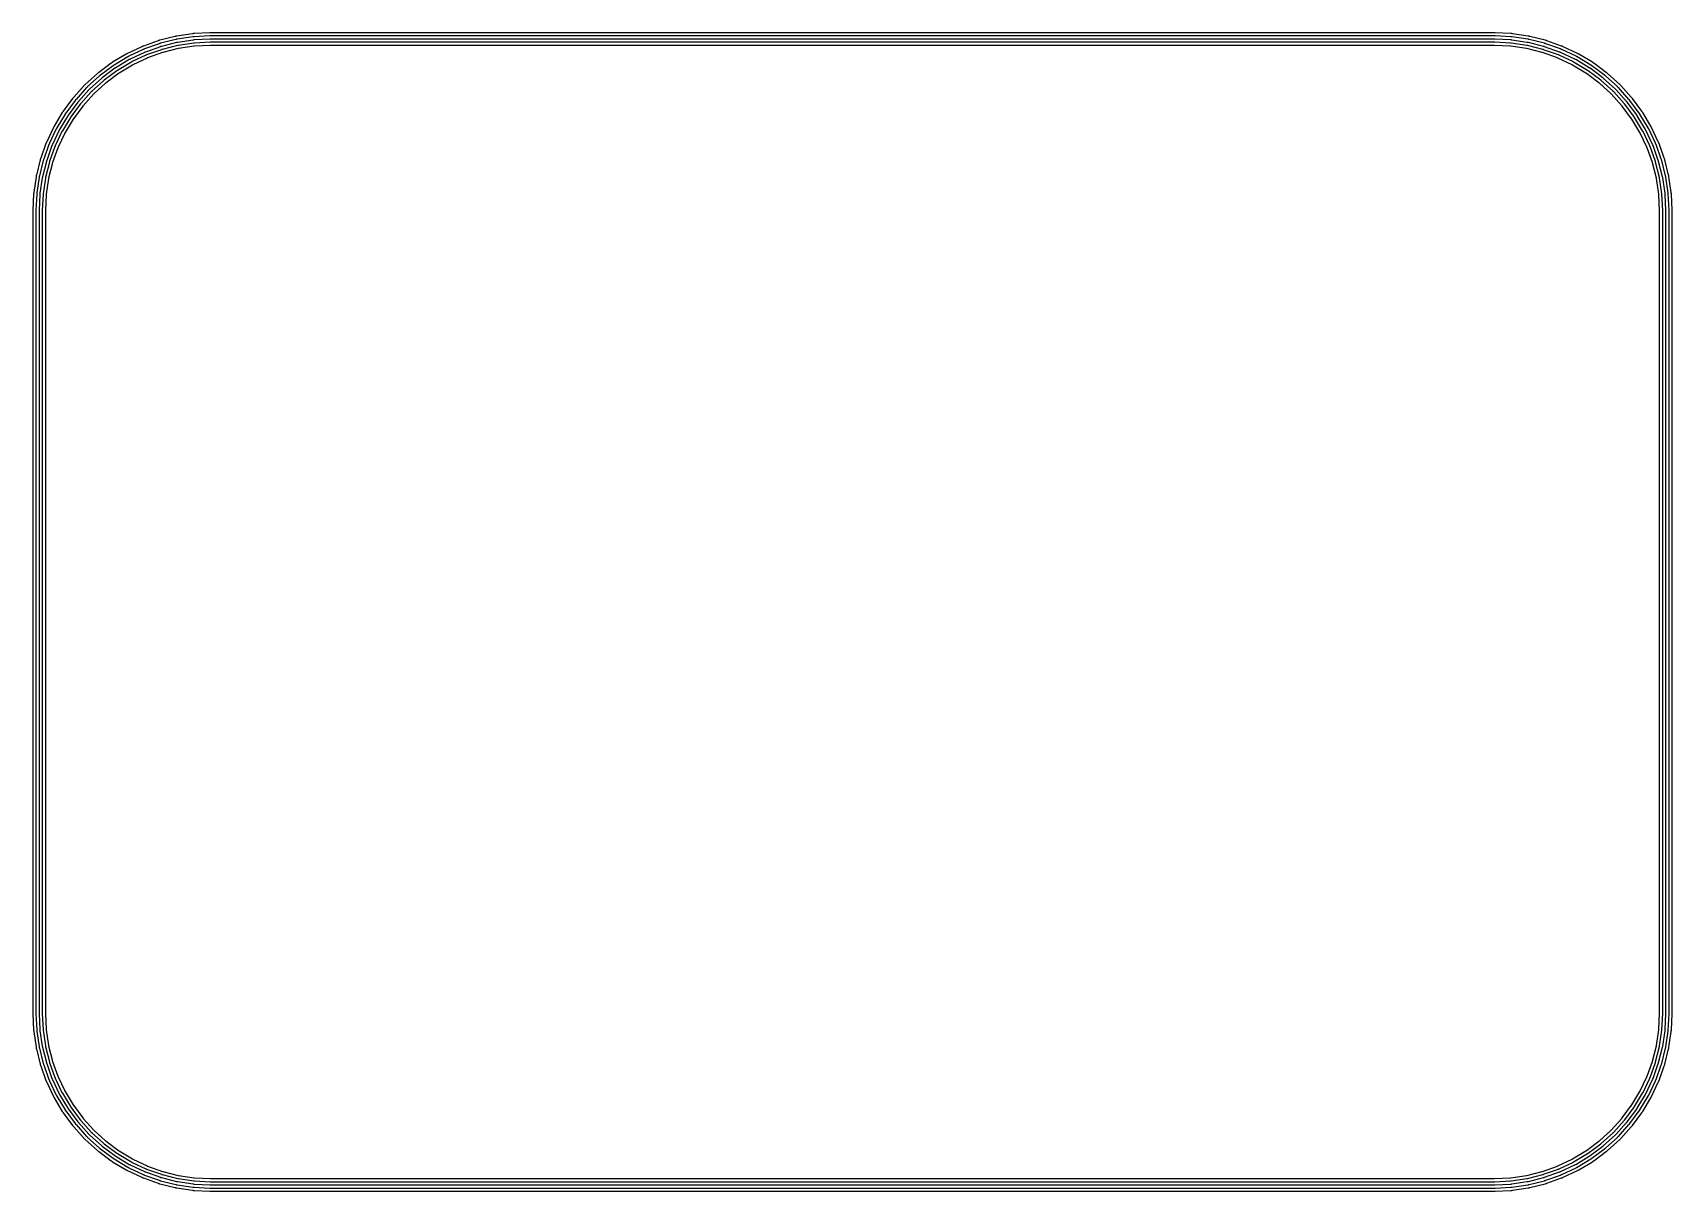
# Model space of a CAD drawing. Header units: metres. Extents: x 0 to 26, y 0 to 18.3.
import ezdxf

# ---------------------------------------------------------------- set-up
doc = ezdxf.new("R2010")
doc.units = ezdxf.units.M

msp = doc.modelspace()

# ---------------------------------------------------------------- linework, layer by layer
for points in [[(0, 2.808), (0, 2.808), (0, 2.802), (0.013, 2.553), (0.013, 2.546), (0.013, 2.54), (0.014, 2.538), (0.014, 2.532), (0.015, 2.526), (0.052, 2.279), (0.053, 2.273), (0.054, 2.267), (0.054, 2.265), (0.056, 2.259), (0.057, 2.253), (0.118, 2.011), (0.119, 2.005), (0.121, 1.999), (0.122, 1.997), (0.123, 1.991), (0.125, 1.985), (0.209, 1.75), (0.212, 1.745), (0.214, 1.739), (0.215, 1.737), (0.217, 1.731), (0.22, 1.725), (0.326, 1.5), (0.329, 1.495), (0.332, 1.489), (0.333, 1.487), (0.336, 1.482), (0.339, 1.476), (0.467, 1.262), (0.47, 1.257), (0.474, 1.252), (0.475, 1.25), (0.479, 1.245), (0.482, 1.24), (0.631, 1.04), (0.634, 1.035), (0.638, 1.03), (0.64, 1.028), (0.644, 1.024), (0.648, 1.019), (0.815, 0.834), (0.819, 0.83), (0.824, 0.825), (0.825, 0.824), (0.83, 0.819), (0.834, 0.815), (1.019, 0.648), (1.024, 0.644), (1.028, 0.64), (1.03, 0.638), (1.035, 0.634), (1.04, 0.631), (1.24, 0.482), (1.245, 0.479), (1.25, 0.475), (1.252, 0.474), (1.257, 0.47), (1.262, 0.467), (1.476, 0.339), (1.482, 0.336), (1.487, 0.333), (1.489, 0.332), (1.495, 0.329), (1.5, 0.326), (1.725, 0.22), (1.731, 0.217), (1.737, 0.215), (1.739, 0.214), (1.745, 0.212), (1.75, 0.209), (1.985, 0.125), (1.991, 0.123), (1.997, 0.122), (1.999, 0.121), (2.005, 0.119), (2.011, 0.118), (2.253, 0.057), (2.259, 0.056), (2.265, 0.054), (2.267, 0.054), (2.273, 0.053), (2.279, 0.052), (2.526, 0.015), (2.532, 0.014), (2.538, 0.014), (2.54, 0.013), (2.546, 0.013), (2.553, 0.013), (2.802, 0), (2.808, 0), (2.809, 0), (2.815, 0), (23.135, 0), (23.141, 0), (23.142, 0), (23.149, 0), (23.397, 0.013), (23.404, 0.013), (23.41, 0.013), (23.412, 0.014), (23.418, 0.014), (23.424, 0.015), (23.671, 0.052), (23.677, 0.053), (23.683, 0.054), (23.685, 0.054), (23.691, 0.056), (23.697, 0.057), (23.939, 0.118), (23.945, 0.119), (23.951, 0.121), (23.953, 0.122), (23.959, 0.123), (23.965, 0.125), (24.2, 0.209), (24.205, 0.212), (24.211, 0.214), (24.213, 0.215), (24.219, 0.217), (24.225, 0.22), (24.45, 0.326), (24.455, 0.329), (24.461, 0.332), (24.463, 0.333), (24.468, 0.336), (24.474, 0.339), (24.688, 0.467), (24.693, 0.47), (24.698, 0.474), (24.7, 0.475), (24.705, 0.479), (24.71, 0.482), (24.91, 0.631), (24.915, 0.634), (24.92, 0.638), (24.922, 0.64), (24.926, 0.644), (24.931, 0.648), (25.116, 0.815), (25.12, 0.819), (25.125, 0.824), (25.126, 0.825), (25.131, 0.83), (25.135, 0.834), (25.302, 1.019), (25.306, 1.024), (25.31, 1.028), (25.312, 1.03), (25.316, 1.035), (25.319, 1.04), (25.468, 1.24), (25.471, 1.245), (25.475, 1.25), (25.476, 1.252), (25.48, 1.257), (25.483, 1.262), (25.611, 1.476), (25.614, 1.482), (25.617, 1.487), (25.618, 1.489), (25.621, 1.495), (25.624, 1.5), (25.73, 1.725), (25.733, 1.731), (25.735, 1.737), (25.736, 1.739), (25.738, 1.745), (25.741, 1.75), (25.825, 1.985), (25.827, 1.991), (25.828, 1.997), (25.829, 1.999), (25.831, 2.005), (25.832, 2.011), (25.893, 2.253), (25.894, 2.259), (25.896, 2.265), (25.896, 2.267), (25.897, 2.273), (25.898, 2.279), (25.935, 2.526), (25.936, 2.532), (25.936, 2.538), (25.937, 2.54), (25.937, 2.546), (25.937, 2.553), (25.95, 2.802), (25.95, 2.808), (25.95, 2.809), (25.95, 2.815), (25.95, 15.515), (25.95, 15.521), (25.95, 15.522), (25.95, 15.529), (25.937, 15.777), (25.937, 15.784), (25.937, 15.79), (25.936, 15.792), (25.936, 15.798), (25.935, 15.804), (25.898, 16.051), (25.897, 16.057), (25.896, 16.063), (25.896, 16.065), (25.894, 16.071), (25.893, 16.077), (25.832, 16.319), (25.831, 16.325), (25.829, 16.331), (25.828, 16.333), (25.827, 16.339), (25.825, 16.345), (25.741, 16.58), (25.738, 16.585), (25.736, 16.591), (25.735, 16.593), (25.733, 16.599), (25.73, 16.605), (25.624, 16.83), (25.621, 16.835), (25.618, 16.841), (25.617, 16.843), (25.614, 16.848), (25.611, 16.854), (25.483, 17.068), (25.48, 17.073), (25.476, 17.078), (25.475, 17.08), (25.471, 17.085), (25.468, 17.09), (25.319, 17.29), (25.316, 17.295), (25.312, 17.3), (25.31, 17.302), (25.306, 17.306), (25.302, 17.311), (25.135, 17.496), (25.131, 17.5), (25.126, 17.505), (25.125, 17.506), (25.12, 17.511), (25.116, 17.515), (24.931, 17.682), (24.926, 17.686), (24.922, 17.69), (24.92, 17.692), (24.915, 17.696), (24.91, 17.699), (24.71, 17.848), (24.705, 17.851), (24.7, 17.855), (24.698, 17.856), (24.693, 17.86), (24.688, 17.863), (24.474, 17.991), (24.468, 17.994), (24.463, 17.997), (24.461, 17.998), (24.455, 18.001), (24.45, 18.004), (24.225, 18.11), (24.219, 18.113), (24.213, 18.115), (24.211, 18.116), (24.205, 18.118), (24.2, 18.121), (23.965, 18.205), (23.959, 18.207), (23.953, 18.208), (23.951, 18.209), (23.945, 18.211), (23.939, 18.212), (23.697, 18.273), (23.691, 18.274), (23.685, 18.276), (23.683, 18.276), (23.677, 18.277), (23.671, 18.278), (23.424, 18.315), (23.418, 18.316), (23.412, 18.316), (23.41, 18.317), (23.404, 18.317), (23.397, 18.317), (23.149, 18.33), (23.142, 18.33), (23.141, 18.33), (23.135, 18.33), (2.815, 18.33), (2.809, 18.33), (2.808, 18.33), (2.802, 18.33), (2.553, 18.317), (2.546, 18.317), (2.54, 18.317), (2.538, 18.316), (2.532, 18.316), (2.526, 18.315), (2.279, 18.278), (2.273, 18.277), (2.267, 18.276), (2.265, 18.276), (2.259, 18.274), (2.253, 18.273), (2.011, 18.212), (2.005, 18.211), (1.999, 18.209), (1.997, 18.208), (1.991, 18.207), (1.985, 18.205), (1.75, 18.121), (1.745, 18.118), (1.739, 18.116), (1.737, 18.115), (1.731, 18.113), (1.725, 18.11), (1.5, 18.004), (1.495, 18.001), (1.489, 17.998), (1.487, 17.997), (1.482, 17.994), (1.476, 17.991), (1.262, 17.863), (1.257, 17.86), (1.252, 17.856), (1.25, 17.855), (1.245, 17.851), (1.24, 17.848), (1.04, 17.699), (1.035, 17.696), (1.03, 17.692), (1.028, 17.69), (1.024, 17.686), (1.019, 17.682), (0.834, 17.515), (0.83, 17.511), (0.825, 17.506), (0.824, 17.505), (0.819, 17.5), (0.815, 17.496), (0.648, 17.311), (0.644, 17.306), (0.64, 17.302), (0.638, 17.3), (0.634, 17.295), (0.631, 17.29), (0.482, 17.09), (0.479, 17.085), (0.475, 17.08), (0.474, 17.078), (0.47, 17.073), (0.467, 17.068), (0.339, 16.854), (0.336, 16.848), (0.333, 16.843), (0.332, 16.841), (0.329, 16.835), (0.326, 16.83), (0.22, 16.605), (0.217, 16.599), (0.215, 16.593), (0.214, 16.591), (0.212, 16.585), (0.209, 16.58), (0.125, 16.345), (0.123, 16.339), (0.122, 16.333), (0.121, 16.331), (0.119, 16.325), (0.118, 16.319), (0.057, 16.077), (0.056, 16.071), (0.054, 16.065), (0.054, 16.063), (0.053, 16.057), (0.052, 16.051), (0.015, 15.804), (0.014, 15.798), (0.014, 15.792), (0.013, 15.79), (0.013, 15.784), (0.013, 15.777), (0, 15.529), (0, 15.522), (0, 15.521), (0, 15.515), (0, 2.815), (0, 2.809), (0, 2.808)], [(0.05, 2.809), (0.05, 2.809), (0.05, 2.804), (0.063, 2.555), (0.063, 2.55), (0.063, 2.545), (0.063, 2.543), (0.064, 2.538), (0.065, 2.533), (0.101, 2.286), (0.102, 2.282), (0.103, 2.277), (0.103, 2.274), (0.104, 2.27), (0.106, 2.265), (0.166, 2.023), (0.167, 2.018), (0.169, 2.014), (0.169, 2.011), (0.171, 2.007), (0.173, 2.002), (0.256, 1.767), (0.258, 1.763), (0.26, 1.758), (0.261, 1.756), (0.263, 1.751), (0.265, 1.747), (0.372, 1.521), (0.374, 1.517), (0.376, 1.513), (0.377, 1.511), (0.379, 1.506), (0.382, 1.502), (0.51, 1.288), (0.513, 1.284), (0.515, 1.28), (0.517, 1.278), (0.519, 1.274), (0.522, 1.27), (0.671, 1.07), (0.674, 1.066), (0.677, 1.062), (0.678, 1.06), (0.682, 1.056), (0.685, 1.053), (0.852, 0.868), (0.856, 0.864), (0.859, 0.861), (0.861, 0.859), (0.864, 0.856), (0.868, 0.852), (1.053, 0.685), (1.056, 0.682), (1.06, 0.678), (1.062, 0.677), (1.066, 0.674), (1.07, 0.671), (1.27, 0.522), (1.274, 0.519), (1.278, 0.517), (1.28, 0.515), (1.284, 0.513), (1.288, 0.51), (1.502, 0.382), (1.506, 0.379), (1.511, 0.377), (1.513, 0.376), (1.517, 0.374), (1.521, 0.372), (1.747, 0.265), (1.751, 0.263), (1.756, 0.261), (1.758, 0.26), (1.763, 0.258), (1.767, 0.256), (2.002, 0.173), (2.007, 0.171), (2.011, 0.169), (2.014, 0.169), (2.018, 0.167), (2.023, 0.166), (2.265, 0.106), (2.27, 0.104), (2.274, 0.103), (2.277, 0.103), (2.282, 0.102), (2.286, 0.101), (2.533, 0.065), (2.538, 0.064), (2.543, 0.063), (2.545, 0.063), (2.55, 0.063), (2.555, 0.063), (2.804, 0.05), (2.809, 0.05), (2.81, 0.05), (2.815, 0.05), (23.135, 0.05), (23.14, 0.05), (23.141, 0.05), (23.146, 0.05), (23.395, 0.063), (23.4, 0.063), (23.405, 0.063), (23.407, 0.063), (23.412, 0.064), (23.417, 0.065), (23.664, 0.101), (23.668, 0.102), (23.673, 0.103), (23.676, 0.103), (23.68, 0.104), (23.685, 0.106), (23.927, 0.166), (23.932, 0.167), (23.936, 0.169), (23.939, 0.169), (23.943, 0.171), (23.948, 0.173), (24.183, 0.256), (24.187, 0.258), (24.192, 0.26), (24.194, 0.261), (24.199, 0.263), (24.203, 0.265), (24.429, 0.372), (24.433, 0.374), (24.437, 0.376), (24.439, 0.377), (24.444, 0.379), (24.448, 0.382), (24.662, 0.51), (24.666, 0.513), (24.67, 0.515), (24.672, 0.517), (24.676, 0.519), (24.68, 0.522), (24.88, 0.671), (24.884, 0.674), (24.888, 0.677), (24.89, 0.678), (24.894, 0.682), (24.897, 0.685), (25.082, 0.852), (25.086, 0.856), (25.089, 0.859), (25.091, 0.861), (25.094, 0.864), (25.098, 0.868), (25.265, 1.053), (25.268, 1.056), (25.272, 1.06), (25.273, 1.062), (25.276, 1.066), (25.279, 1.07), (25.428, 1.27), (25.431, 1.274), (25.433, 1.278), (25.435, 1.28), (25.437, 1.284), (25.44, 1.288), (25.568, 1.502), (25.571, 1.506), (25.573, 1.511), (25.574, 1.513), (25.576, 1.517), (25.579, 1.521), (25.685, 1.747), (25.687, 1.751), (25.689, 1.756), (25.69, 1.758), (25.692, 1.763), (25.694, 1.767), (25.777, 2.002), (25.779, 2.007), (25.781, 2.011), (25.781, 2.014), (25.783, 2.018), (25.784, 2.023), (25.844, 2.265), (25.846, 2.27), (25.847, 2.274), (25.847, 2.277), (25.848, 2.282), (25.849, 2.286), (25.885, 2.533), (25.886, 2.538), (25.887, 2.543), (25.887, 2.545), (25.887, 2.55), (25.888, 2.555), (25.9, 2.804), (25.9, 2.809), (25.9, 2.81), (25.9, 2.815), (25.9, 15.515), (25.9, 15.52), (25.9, 15.521), (25.9, 15.526), (25.888, 15.775), (25.887, 15.78), (25.887, 15.785), (25.887, 15.787), (25.886, 15.792), (25.885, 15.797), (25.849, 16.044), (25.848, 16.048), (25.847, 16.053), (25.847, 16.056), (25.846, 16.06), (25.844, 16.065), (25.784, 16.307), (25.783, 16.312), (25.781, 16.316), (25.781, 16.319), (25.779, 16.323), (25.777, 16.328), (25.694, 16.563), (25.692, 16.567), (25.69, 16.572), (25.689, 16.574), (25.687, 16.579), (25.685, 16.583), (25.579, 16.809), (25.576, 16.813), (25.574, 16.817), (25.573, 16.819), (25.571, 16.824), (25.568, 16.828), (25.44, 17.042), (25.437, 17.046), (25.435, 17.05), (25.433, 17.052), (25.431, 17.056), (25.428, 17.06), (25.279, 17.26), (25.276, 17.264), (25.273, 17.268), (25.272, 17.27), (25.268, 17.274), (25.265, 17.277), (25.098, 17.462), (25.094, 17.466), (25.091, 17.469), (25.089, 17.471), (25.086, 17.474), (25.082, 17.478), (24.897, 17.645), (24.894, 17.648), (24.89, 17.652), (24.888, 17.653), (24.884, 17.656), (24.88, 17.659), (24.68, 17.808), (24.676, 17.811), (24.672, 17.813), (24.67, 17.815), (24.666, 17.817), (24.662, 17.82), (24.448, 17.948), (24.444, 17.951), (24.439, 17.953), (24.437, 17.954), (24.433, 17.956), (24.429, 17.959), (24.203, 18.065), (24.199, 18.067), (24.194, 18.069), (24.192, 18.07), (24.187, 18.072), (24.183, 18.074), (23.948, 18.157), (23.943, 18.159), (23.939, 18.161), (23.936, 18.161), (23.932, 18.163), (23.927, 18.164), (23.685, 18.224), (23.68, 18.226), (23.676, 18.227), (23.673, 18.227), (23.668, 18.228), (23.664, 18.229), (23.417, 18.265), (23.412, 18.266), (23.407, 18.267), (23.405, 18.267), (23.4, 18.267), (23.395, 18.268), (23.146, 18.28), (23.141, 18.28), (23.14, 18.28), (23.135, 18.28), (2.815, 18.28), (2.81, 18.28), (2.809, 18.28), (2.804, 18.28), (2.555, 18.268), (2.55, 18.267), (2.545, 18.267), (2.543, 18.267), (2.538, 18.266), (2.533, 18.265), (2.286, 18.229), (2.282, 18.228), (2.277, 18.227), (2.274, 18.227), (2.27, 18.226), (2.265, 18.224), (2.023, 18.164), (2.018, 18.163), (2.014, 18.161), (2.011, 18.161), (2.007, 18.159), (2.002, 18.157), (1.767, 18.074), (1.763, 18.072), (1.758, 18.07), (1.756, 18.069), (1.751, 18.067), (1.747, 18.065), (1.521, 17.959), (1.517, 17.956), (1.513, 17.954), (1.511, 17.953), (1.506, 17.951), (1.502, 17.948), (1.288, 17.82), (1.284, 17.817), (1.28, 17.815), (1.278, 17.813), (1.274, 17.811), (1.27, 17.808), (1.07, 17.659), (1.066, 17.656), (1.062, 17.653), (1.06, 17.652), (1.056, 17.648), (1.053, 17.645), (0.868, 17.478), (0.864, 17.474), (0.861, 17.471), (0.859, 17.469), (0.856, 17.466), (0.852, 17.462), (0.685, 17.277), (0.682, 17.274), (0.678, 17.27), (0.677, 17.268), (0.674, 17.264), (0.671, 17.26), (0.522, 17.06), (0.519, 17.056), (0.517, 17.052), (0.515, 17.05), (0.513, 17.046), (0.51, 17.042), (0.382, 16.828), (0.379, 16.824), (0.377, 16.819), (0.376, 16.817), (0.374, 16.813), (0.372, 16.809), (0.265, 16.583), (0.263, 16.579), (0.261, 16.574), (0.26, 16.572), (0.258, 16.567), (0.256, 16.563), (0.173, 16.328), (0.171, 16.323), (0.169, 16.319), (0.169, 16.316), (0.167, 16.312), (0.166, 16.307), (0.106, 16.065), (0.104, 16.06), (0.103, 16.056), (0.103, 16.053), (0.102, 16.048), (0.101, 16.044), (0.065, 15.797), (0.064, 15.792), (0.063, 15.787), (0.063, 15.785), (0.063, 15.78), (0.063, 15.775), (0.05, 15.526), (0.05, 15.521), (0.05, 15.52), (0.05, 15.515), (0.05, 2.815), (0.05, 2.81), (0.05, 2.809)], [(0.1, 2.811), (0.1, 2.81), (0.1, 2.806), (0.112, 2.557), (0.113, 2.554), (0.113, 2.55), (0.113, 2.548), (0.114, 2.544), (0.114, 2.54), (0.151, 2.294), (0.151, 2.29), (0.152, 2.287), (0.152, 2.284), (0.153, 2.281), (0.154, 2.277), (0.215, 2.035), (0.216, 2.032), (0.217, 2.028), (0.217, 2.026), (0.218, 2.022), (0.22, 2.019), (0.304, 1.784), (0.305, 1.781), (0.306, 1.777), (0.307, 1.775), (0.309, 1.772), (0.31, 1.768), (0.417, 1.543), (0.418, 1.54), (0.42, 1.536), (0.421, 1.534), (0.423, 1.531), (0.425, 1.528), (0.553, 1.314), (0.555, 1.311), (0.557, 1.308), (0.558, 1.306), (0.56, 1.303), (0.563, 1.3), (0.711, 1.099), (0.713, 1.096), (0.716, 1.094), (0.717, 1.092), (0.719, 1.089), (0.722, 1.086), (0.889, 0.901), (0.892, 0.899), (0.894, 0.896), (0.896, 0.894), (0.899, 0.892), (0.901, 0.889), (1.086, 0.722), (1.089, 0.719), (1.092, 0.717), (1.094, 0.716), (1.096, 0.713), (1.099, 0.711), (1.3, 0.563), (1.303, 0.56), (1.306, 0.558), (1.308, 0.557), (1.311, 0.555), (1.314, 0.553), (1.528, 0.425), (1.531, 0.423), (1.534, 0.421), (1.536, 0.42), (1.54, 0.418), (1.543, 0.417), (1.768, 0.31), (1.772, 0.309), (1.775, 0.307), (1.777, 0.306), (1.781, 0.305), (1.784, 0.304), (2.019, 0.22), (2.022, 0.218), (2.026, 0.217), (2.028, 0.217), (2.032, 0.216), (2.035, 0.215), (2.277, 0.154), (2.281, 0.153), (2.284, 0.152), (2.287, 0.152), (2.29, 0.151), (2.294, 0.151), (2.54, 0.114), (2.544, 0.114), (2.548, 0.113), (2.55, 0.113), (2.554, 0.113), (2.557, 0.112), (2.806, 0.1), (2.81, 0.1), (2.811, 0.1), (2.815, 0.1), (23.135, 0.1), (23.139, 0.1), (23.14, 0.1), (23.144, 0.1), (23.393, 0.112), (23.396, 0.113), (23.4, 0.113), (23.402, 0.113), (23.406, 0.114), (23.41, 0.114), (23.656, 0.151), (23.66, 0.151), (23.663, 0.152), (23.666, 0.152), (23.669, 0.153), (23.673, 0.154), (23.915, 0.215), (23.918, 0.216), (23.922, 0.217), (23.924, 0.217), (23.928, 0.218), (23.931, 0.22), (24.166, 0.304), (24.169, 0.305), (24.173, 0.306), (24.175, 0.307), (24.179, 0.309), (24.182, 0.31), (24.407, 0.417), (24.41, 0.418), (24.414, 0.42), (24.416, 0.421), (24.419, 0.423), (24.422, 0.425), (24.636, 0.553), (24.639, 0.555), (24.642, 0.557), (24.644, 0.558), (24.647, 0.56), (24.65, 0.563), (24.851, 0.711), (24.854, 0.713), (24.856, 0.716), (24.858, 0.717), (24.861, 0.719), (24.864, 0.722), (25.049, 0.889), (25.051, 0.892), (25.054, 0.894), (25.056, 0.896), (25.058, 0.899), (25.061, 0.901), (25.228, 1.086), (25.231, 1.089), (25.233, 1.092), (25.235, 1.094), (25.237, 1.096), (25.239, 1.099), (25.388, 1.3), (25.39, 1.303), (25.392, 1.306), (25.393, 1.308), (25.395, 1.311), (25.397, 1.314), (25.525, 1.528), (25.527, 1.531), (25.529, 1.534), (25.53, 1.536), (25.532, 1.54), (25.533, 1.543), (25.64, 1.768), (25.641, 1.772), (25.643, 1.775), (25.644, 1.777), (25.645, 1.781), (25.646, 1.784), (25.73, 2.019), (25.732, 2.022), (25.733, 2.026), (25.733, 2.028), (25.734, 2.032), (25.735, 2.035), (25.796, 2.277), (25.797, 2.281), (25.798, 2.284), (25.798, 2.287), (25.799, 2.29), (25.799, 2.294), (25.836, 2.54), (25.836, 2.544), (25.837, 2.548), (25.837, 2.55), (25.837, 2.554), (25.838, 2.557), (25.85, 2.806), (25.85, 2.81), (25.85, 2.811), (25.85, 2.815), (25.85, 15.515), (25.85, 15.519), (25.85, 15.52), (25.85, 15.524), (25.838, 15.773), (25.837, 15.776), (25.837, 15.78), (25.837, 15.782), (25.836, 15.786), (25.836, 15.79), (25.799, 16.036), (25.799, 16.04), (25.798, 16.043), (25.798, 16.046), (25.797, 16.049), (25.796, 16.053), (25.735, 16.295), (25.734, 16.298), (25.733, 16.302), (25.733, 16.304), (25.732, 16.308), (25.73, 16.311), (25.646, 16.546), (25.645, 16.549), (25.644, 16.553), (25.643, 16.555), (25.641, 16.559), (25.64, 16.562), (25.533, 16.787), (25.532, 16.79), (25.53, 16.794), (25.529, 16.796), (25.527, 16.799), (25.525, 16.802), (25.397, 17.016), (25.395, 17.019), (25.393, 17.022), (25.392, 17.024), (25.39, 17.027), (25.388, 17.03), (25.239, 17.231), (25.237, 17.234), (25.235, 17.236), (25.233, 17.238), (25.231, 17.241), (25.228, 17.244), (25.061, 17.429), (25.058, 17.431), (25.056, 17.434), (25.054, 17.436), (25.051, 17.438), (25.049, 17.441), (24.864, 17.608), (24.861, 17.611), (24.858, 17.613), (24.856, 17.615), (24.854, 17.617), (24.851, 17.619), (24.65, 17.768), (24.647, 17.77), (24.644, 17.772), (24.642, 17.773), (24.639, 17.775), (24.636, 17.777), (24.422, 17.905), (24.419, 17.907), (24.416, 17.909), (24.414, 17.91), (24.41, 17.912), (24.407, 17.913), (24.182, 18.02), (24.179, 18.021), (24.175, 18.023), (24.173, 18.024), (24.169, 18.025), (24.166, 18.026), (23.931, 18.11), (23.928, 18.112), (23.924, 18.113), (23.922, 18.113), (23.918, 18.114), (23.915, 18.115), (23.673, 18.176), (23.669, 18.177), (23.666, 18.178), (23.663, 18.178), (23.66, 18.179), (23.656, 18.179), (23.41, 18.216), (23.406, 18.216), (23.402, 18.217), (23.4, 18.217), (23.396, 18.217), (23.393, 18.218), (23.144, 18.23), (23.14, 18.23), (23.139, 18.23), (23.135, 18.23), (2.815, 18.23), (2.811, 18.23), (2.81, 18.23), (2.806, 18.23), (2.557, 18.218), (2.554, 18.217), (2.55, 18.217), (2.548, 18.217), (2.544, 18.216), (2.54, 18.216), (2.294, 18.179), (2.29, 18.179), (2.287, 18.178), (2.284, 18.178), (2.281, 18.177), (2.277, 18.176), (2.035, 18.115), (2.032, 18.114), (2.028, 18.113), (2.026, 18.113), (2.022, 18.112), (2.019, 18.11), (1.784, 18.026), (1.781, 18.025), (1.777, 18.024), (1.775, 18.023), (1.772, 18.021), (1.768, 18.02), (1.543, 17.913), (1.54, 17.912), (1.536, 17.91), (1.534, 17.909), (1.531, 17.907), (1.528, 17.905), (1.314, 17.777), (1.311, 17.775), (1.308, 17.773), (1.306, 17.772), (1.303, 17.77), (1.3, 17.768), (1.099, 17.619), (1.096, 17.617), (1.094, 17.615), (1.092, 17.613), (1.089, 17.611), (1.086, 17.608), (0.901, 17.441), (0.899, 17.438), (0.896, 17.436), (0.894, 17.434), (0.892, 17.431), (0.889, 17.429), (0.722, 17.244), (0.719, 17.241), (0.717, 17.238), (0.716, 17.236), (0.713, 17.234), (0.711, 17.231), (0.563, 17.03), (0.56, 17.027), (0.558, 17.024), (0.557, 17.022), (0.555, 17.019), (0.553, 17.016), (0.425, 16.802), (0.423, 16.799), (0.421, 16.796), (0.42, 16.794), (0.418, 16.79), (0.417, 16.787), (0.31, 16.562), (0.309, 16.559), (0.307, 16.555), (0.306, 16.553), (0.305, 16.549), (0.304, 16.546), (0.22, 16.311), (0.218, 16.308), (0.217, 16.304), (0.217, 16.302), (0.216, 16.298), (0.215, 16.295), (0.154, 16.053), (0.153, 16.049), (0.152, 16.046), (0.152, 16.043), (0.151, 16.04), (0.151, 16.036), (0.114, 15.79), (0.114, 15.786), (0.113, 15.782), (0.113, 15.78), (0.113, 15.776), (0.112, 15.773), (0.1, 15.524), (0.1, 15.52), (0.1, 15.519), (0.1, 15.515), (0.1, 2.815), (0.1, 2.811), (0.1, 2.811)], [(0.15, 2.812), (0.15, 2.811), (0.15, 2.809), (0.162, 2.56), (0.163, 2.557), (0.163, 2.555), (0.163, 2.553), (0.163, 2.55), (0.164, 2.548), (0.2, 2.301), (0.201, 2.299), (0.201, 2.296), (0.201, 2.294), (0.202, 2.291), (0.203, 2.289), (0.263, 2.047), (0.264, 2.045), (0.264, 2.043), (0.265, 2.04), (0.266, 2.038), (0.267, 2.036), (0.351, 1.801), (0.352, 1.799), (0.352, 1.796), (0.353, 1.794), (0.354, 1.792), (0.355, 1.79), (0.462, 1.564), (0.463, 1.562), (0.464, 1.56), (0.465, 1.558), (0.466, 1.556), (0.468, 1.553), (0.596, 1.34), (0.597, 1.338), (0.598, 1.335), (0.6, 1.333), (0.601, 1.331), (0.603, 1.329), (0.751, 1.129), (0.753, 1.127), (0.754, 1.125), (0.756, 1.123), (0.757, 1.122), (0.759, 1.12), (0.926, 0.935), (0.928, 0.933), (0.93, 0.931), (0.931, 0.93), (0.933, 0.928), (0.935, 0.926), (1.12, 0.759), (1.122, 0.757), (1.123, 0.756), (1.125, 0.754), (1.127, 0.753), (1.129, 0.751), (1.329, 0.603), (1.331, 0.601), (1.333, 0.6), (1.335, 0.598), (1.338, 0.597), (1.34, 0.596), (1.553, 0.468), (1.556, 0.466), (1.558, 0.465), (1.56, 0.464), (1.562, 0.463), (1.564, 0.462), (1.79, 0.355), (1.792, 0.354), (1.794, 0.353), (1.796, 0.352), (1.799, 0.352), (1.801, 0.351), (2.036, 0.267), (2.038, 0.266), (2.04, 0.265), (2.043, 0.264), (2.045, 0.264), (2.047, 0.263), (2.289, 0.203), (2.291, 0.202), (2.294, 0.201), (2.296, 0.201), (2.299, 0.201), (2.301, 0.2), (2.548, 0.164), (2.55, 0.163), (2.553, 0.163), (2.555, 0.163), (2.557, 0.163), (2.56, 0.162), (2.809, 0.15), (2.811, 0.15), (2.813, 0.15), (2.815, 0.15), (23.135, 0.15), (23.137, 0.15), (23.139, 0.15), (23.141, 0.15), (23.39, 0.162), (23.393, 0.163), (23.395, 0.163), (23.397, 0.163), (23.4, 0.163), (23.402, 0.164), (23.649, 0.2), (23.651, 0.201), (23.654, 0.201), (23.656, 0.201), (23.659, 0.202), (23.661, 0.203), (23.903, 0.263), (23.905, 0.264), (23.907, 0.264), (23.91, 0.265), (23.912, 0.266), (23.914, 0.267), (24.149, 0.351), (24.151, 0.352), (24.154, 0.352), (24.156, 0.353), (24.158, 0.354), (24.16, 0.355), (24.386, 0.462), (24.388, 0.463), (24.39, 0.464), (24.392, 0.465), (24.395, 0.466), (24.397, 0.468), (24.61, 0.596), (24.613, 0.597), (24.615, 0.598), (24.617, 0.6), (24.619, 0.601), (24.621, 0.603), (24.821, 0.751), (24.823, 0.753), (24.825, 0.754), (24.827, 0.756), (24.828, 0.757), (24.83, 0.759), (25.015, 0.926), (25.017, 0.928), (25.019, 0.93), (25.02, 0.931), (25.022, 0.933), (25.024, 0.935), (25.191, 1.12), (25.193, 1.122), (25.194, 1.123), (25.196, 1.125), (25.197, 1.127), (25.199, 1.129), (25.347, 1.329), (25.349, 1.331), (25.35, 1.333), (25.352, 1.335), (25.353, 1.338), (25.354, 1.34), (25.482, 1.553), (25.484, 1.556), (25.485, 1.558), (25.486, 1.56), (25.487, 1.562), (25.488, 1.564), (25.595, 1.79), (25.596, 1.792), (25.597, 1.794), (25.598, 1.796), (25.599, 1.799), (25.599, 1.801), (25.683, 2.036), (25.684, 2.038), (25.685, 2.04), (25.686, 2.043), (25.686, 2.045), (25.687, 2.047), (25.747, 2.289), (25.748, 2.291), (25.749, 2.294), (25.749, 2.296), (25.749, 2.299), (25.75, 2.301), (25.786, 2.548), (25.787, 2.55), (25.787, 2.553), (25.787, 2.555), (25.787, 2.557), (25.788, 2.56), (25.8, 2.809), (25.8, 2.811), (25.8, 2.813), (25.8, 2.815), (25.8, 15.515), (25.8, 15.517), (25.8, 15.519), (25.8, 15.521), (25.788, 15.77), (25.787, 15.773), (25.787, 15.775), (25.787, 15.777), (25.787, 15.78), (25.786, 15.782), (25.75, 16.029), (25.749, 16.031), (25.749, 16.034), (25.749, 16.036), (25.748, 16.039), (25.747, 16.041), (25.687, 16.283), (25.686, 16.285), (25.686, 16.287), (25.685, 16.29), (25.684, 16.292), (25.683, 16.294), (25.599, 16.529), (25.599, 16.531), (25.598, 16.534), (25.597, 16.536), (25.596, 16.538), (25.595, 16.54), (25.488, 16.766), (25.487, 16.768), (25.486, 16.77), (25.485, 16.772), (25.484, 16.775), (25.482, 16.777), (25.354, 16.99), (25.353, 16.993), (25.352, 16.995), (25.35, 16.997), (25.349, 16.999), (25.347, 17.001), (25.199, 17.201), (25.197, 17.203), (25.196, 17.205), (25.194, 17.207), (25.193, 17.208), (25.191, 17.21), (25.024, 17.395), (25.022, 17.397), (25.02, 17.399), (25.019, 17.4), (25.017, 17.402), (25.015, 17.404), (24.83, 17.571), (24.828, 17.573), (24.827, 17.574), (24.825, 17.576), (24.823, 17.577), (24.821, 17.579), (24.621, 17.727), (24.619, 17.729), (24.617, 17.73), (24.615, 17.732), (24.613, 17.733), (24.61, 17.734), (24.397, 17.862), (24.395, 17.864), (24.392, 17.865), (24.39, 17.866), (24.388, 17.867), (24.386, 17.868), (24.16, 17.975), (24.158, 17.976), (24.156, 17.977), (24.154, 17.978), (24.151, 17.979), (24.149, 17.979), (23.914, 18.063), (23.912, 18.064), (23.91, 18.065), (23.907, 18.066), (23.905, 18.066), (23.903, 18.067), (23.661, 18.127), (23.659, 18.128), (23.656, 18.129), (23.654, 18.129), (23.651, 18.129), (23.649, 18.13), (23.402, 18.166), (23.4, 18.167), (23.397, 18.167), (23.395, 18.167), (23.393, 18.167), (23.39, 18.168), (23.141, 18.18), (23.139, 18.18), (23.137, 18.18), (23.135, 18.18), (2.815, 18.18), (2.813, 18.18), (2.811, 18.18), (2.809, 18.18), (2.56, 18.168), (2.557, 18.167), (2.555, 18.167), (2.553, 18.167), (2.55, 18.167), (2.548, 18.166), (2.301, 18.13), (2.299, 18.129), (2.296, 18.129), (2.294, 18.129), (2.291, 18.128), (2.289, 18.127), (2.047, 18.067), (2.045, 18.066), (2.043, 18.066), (2.04, 18.065), (2.038, 18.064), (2.036, 18.063), (1.801, 17.979), (1.799, 17.979), (1.796, 17.978), (1.794, 17.977), (1.792, 17.976), (1.79, 17.975), (1.564, 17.868), (1.562, 17.867), (1.56, 17.866), (1.558, 17.865), (1.556, 17.864), (1.553, 17.862), (1.34, 17.734), (1.338, 17.733), (1.335, 17.732), (1.333, 17.73), (1.331, 17.729), (1.329, 17.727), (1.129, 17.579), (1.127, 17.577), (1.125, 17.576), (1.123, 17.574), (1.122, 17.573), (1.12, 17.571), (0.935, 17.404), (0.933, 17.402), (0.931, 17.4), (0.93, 17.399), (0.928, 17.397), (0.926, 17.395), (0.759, 17.21), (0.757, 17.208), (0.756, 17.207), (0.754, 17.205), (0.753, 17.203), (0.751, 17.201), (0.603, 17.001), (0.601, 16.999), (0.6, 16.997), (0.598, 16.995), (0.597, 16.993), (0.596, 16.99), (0.468, 16.777), (0.466, 16.775), (0.465, 16.772), (0.464, 16.77), (0.463, 16.768), (0.462, 16.766), (0.355, 16.54), (0.354, 16.538), (0.353, 16.536), (0.352, 16.534), (0.352, 16.531), (0.351, 16.529), (0.267, 16.294), (0.266, 16.292), (0.265, 16.29), (0.264, 16.287), (0.264, 16.285), (0.263, 16.283), (0.203, 16.041), (0.202, 16.039), (0.201, 16.036), (0.201, 16.034), (0.201, 16.031), (0.2, 16.029), (0.164, 15.782), (0.163, 15.78), (0.163, 15.777), (0.163, 15.775), (0.163, 15.773), (0.162, 15.77), (0.15, 15.521), (0.15, 15.519), (0.15, 15.517), (0.15, 15.515), (0.15, 2.815), (0.15, 2.813), (0.15, 2.812)], [(0.2, 2.813), (0.2, 2.813), (0.2, 2.811), (0.212, 2.562), (0.212, 2.561), (0.213, 2.56), (0.213, 2.557), (0.213, 2.556), (0.213, 2.555), (0.25, 2.308), (0.25, 2.307), (0.25, 2.306), (0.251, 2.304), (0.251, 2.302), (0.251, 2.301), (0.312, 2.059), (0.312, 2.058), (0.312, 2.057), (0.313, 2.055), (0.313, 2.054), (0.314, 2.052), (0.398, 1.818), (0.398, 1.817), (0.399, 1.815), (0.4, 1.813), (0.4, 1.812), (0.401, 1.811), (0.507, 1.586), (0.508, 1.584), (0.508, 1.583), (0.509, 1.581), (0.51, 1.58), (0.511, 1.579), (0.639, 1.365), (0.639, 1.364), (0.64, 1.363), (0.641, 1.361), (0.642, 1.36), (0.643, 1.359), (0.791, 1.159), (0.792, 1.158), (0.793, 1.157), (0.794, 1.155), (0.795, 1.154), (0.796, 1.153), (0.963, 0.969), (0.964, 0.968), (0.965, 0.967), (0.967, 0.965), (0.968, 0.964), (0.969, 0.963), (1.153, 0.796), (1.154, 0.795), (1.155, 0.794), (1.157, 0.793), (1.158, 0.792), (1.159, 0.791), (1.359, 0.643), (1.36, 0.642), (1.361, 0.641), (1.363, 0.64), (1.364, 0.639), (1.365, 0.639), (1.579, 0.511), (1.58, 0.51), (1.581, 0.509), (1.583, 0.508), (1.584, 0.508), (1.586, 0.507), (1.811, 0.401), (1.812, 0.4), (1.813, 0.4), (1.815, 0.399), (1.817, 0.398), (1.818, 0.398), (2.052, 0.314), (2.054, 0.313), (2.055, 0.313), (2.057, 0.312), (2.058, 0.312), (2.059, 0.312), (2.301, 0.251), (2.302, 0.251), (2.304, 0.251), (2.306, 0.25), (2.307, 0.25), (2.308, 0.25), (2.555, 0.213), (2.556, 0.213), (2.557, 0.213), (2.56, 0.213), (2.561, 0.212), (2.562, 0.212), (2.811, 0.2), (2.813, 0.2), (2.813, 0.2), (2.814, 0.2), (2.815, 0.2), (23.135, 0.2), (23.136, 0.2), (23.137, 0.2), (23.137, 0.2), (23.139, 0.2), (23.388, 0.212), (23.389, 0.212), (23.39, 0.213), (23.393, 0.213), (23.394, 0.213), (23.395, 0.213), (23.642, 0.25), (23.643, 0.25), (23.644, 0.25), (23.646, 0.251), (23.648, 0.251), (23.649, 0.251), (23.891, 0.312), (23.892, 0.312), (23.893, 0.312), (23.895, 0.313), (23.896, 0.313), (23.898, 0.314), (24.132, 0.398), (24.133, 0.398), (24.135, 0.399), (24.137, 0.4), (24.138, 0.4), (24.139, 0.401), (24.364, 0.507), (24.366, 0.508), (24.367, 0.508), (24.369, 0.509), (24.37, 0.51), (24.371, 0.511), (24.585, 0.639), (24.586, 0.639), (24.587, 0.64), (24.589, 0.641), (24.59, 0.642), (24.591, 0.643), (24.791, 0.791), (24.792, 0.792), (24.793, 0.793), (24.795, 0.794), (24.796, 0.795), (24.797, 0.796), (24.981, 0.963), (24.982, 0.964), (24.983, 0.965), (24.985, 0.967), (24.986, 0.968), (24.987, 0.969), (25.154, 1.153), (25.155, 1.154), (25.156, 1.155), (25.157, 1.157), (25.158, 1.158), (25.159, 1.159), (25.307, 1.359), (25.308, 1.36), (25.309, 1.361), (25.31, 1.363), (25.311, 1.364), (25.311, 1.365), (25.439, 1.579), (25.44, 1.58), (25.441, 1.581), (25.442, 1.583), (25.442, 1.584), (25.443, 1.586), (25.549, 1.811), (25.55, 1.812), (25.55, 1.813), (25.551, 1.815), (25.552, 1.817), (25.552, 1.818), (25.636, 2.052), (25.637, 2.054), (25.637, 2.055), (25.638, 2.057), (25.638, 2.058), (25.638, 2.059), (25.699, 2.301), (25.699, 2.302), (25.7, 2.304), (25.7, 2.306), (25.7, 2.307), (25.7, 2.308), (25.737, 2.555), (25.737, 2.556), (25.737, 2.557), (25.738, 2.56), (25.738, 2.561), (25.738, 2.562), (25.75, 2.811), (25.75, 2.813), (25.75, 2.813), (25.75, 2.814), (25.75, 2.815), (25.75, 15.515), (25.75, 15.516), (25.75, 15.517), (25.75, 15.517), (25.75, 15.519), (25.738, 15.768), (25.738, 15.769), (25.738, 15.77), (25.737, 15.773), (25.737, 15.774), (25.737, 15.775), (25.7, 16.022), (25.7, 16.023), (25.7, 16.024), (25.7, 16.026), (25.699, 16.028), (25.699, 16.029), (25.638, 16.271), (25.638, 16.272), (25.638, 16.273), (25.637, 16.275), (25.637, 16.276), (25.636, 16.278), (25.552, 16.512), (25.552, 16.513), (25.551, 16.515), (25.55, 16.517), (25.55, 16.518), (25.549, 16.519), (25.443, 16.744), (25.442, 16.746), (25.442, 16.747), (25.441, 16.749), (25.44, 16.75), (25.439, 16.751), (25.311, 16.965), (25.311, 16.966), (25.31, 16.967), (25.309, 16.969), (25.308, 16.97), (25.307, 16.971), (25.159, 17.171), (25.158, 17.172), (25.157, 17.173), (25.156, 17.175), (25.155, 17.176), (25.154, 17.177), (24.987, 17.361), (24.986, 17.362), (24.985, 17.363), (24.983, 17.365), (24.982, 17.366), (24.981, 17.367), (24.797, 17.534), (24.796, 17.535), (24.795, 17.536), (24.793, 17.537), (24.792, 17.538), (24.791, 17.539), (24.591, 17.687), (24.59, 17.688), (24.589, 17.689), (24.587, 17.69), (24.586, 17.691), (24.585, 17.691), (24.371, 17.819), (24.37, 17.82), (24.369, 17.821), (24.367, 17.822), (24.366, 17.822), (24.364, 17.823), (24.139, 17.929), (24.138, 17.93), (24.137, 17.93), (24.135, 17.931), (24.133, 17.932), (24.132, 17.932), (23.898, 18.016), (23.896, 18.017), (23.895, 18.017), (23.893, 18.018), (23.892, 18.018), (23.891, 18.018), (23.649, 18.079), (23.648, 18.079), (23.646, 18.08), (23.644, 18.08), (23.643, 18.08), (23.642, 18.08), (23.395, 18.117), (23.394, 18.117), (23.393, 18.117), (23.39, 18.118), (23.389, 18.118), (23.388, 18.118), (23.139, 18.13), (23.137, 18.13), (23.137, 18.13), (23.136, 18.13), (23.135, 18.13), (2.815, 18.13), (2.814, 18.13), (2.813, 18.13), (2.813, 18.13), (2.811, 18.13), (2.562, 18.118), (2.561, 18.118), (2.56, 18.118), (2.557, 18.117), (2.556, 18.117), (2.555, 18.117), (2.308, 18.08), (2.307, 18.08), (2.306, 18.08), (2.304, 18.08), (2.302, 18.079), (2.301, 18.079), (2.059, 18.018), (2.058, 18.018), (2.057, 18.018), (2.055, 18.017), (2.054, 18.017), (2.052, 18.016), (1.818, 17.932), (1.817, 17.932), (1.815, 17.931), (1.813, 17.93), (1.812, 17.93), (1.811, 17.929), (1.586, 17.823), (1.584, 17.822), (1.583, 17.822), (1.581, 17.821), (1.58, 17.82), (1.579, 17.819), (1.365, 17.691), (1.364, 17.691), (1.363, 17.69), (1.361, 17.689), (1.36, 17.688), (1.359, 17.687), (1.159, 17.539), (1.158, 17.538), (1.157, 17.537), (1.155, 17.536), (1.154, 17.535), (1.153, 17.534), (0.969, 17.367), (0.968, 17.366), (0.967, 17.365), (0.965, 17.363), (0.964, 17.362), (0.963, 17.361), (0.796, 17.177), (0.795, 17.176), (0.794, 17.175), (0.793, 17.173), (0.792, 17.172), (0.791, 17.171), (0.643, 16.971), (0.642, 16.97), (0.641, 16.969), (0.64, 16.967), (0.639, 16.966), (0.639, 16.965), (0.511, 16.751), (0.51, 16.75), (0.509, 16.749), (0.508, 16.747), (0.508, 16.746), (0.507, 16.744), (0.401, 16.519), (0.4, 16.518), (0.4, 16.517), (0.399, 16.515), (0.398, 16.513), (0.398, 16.512), (0.314, 16.278), (0.313, 16.276), (0.313, 16.275), (0.312, 16.273), (0.312, 16.272), (0.312, 16.271), (0.251, 16.029), (0.251, 16.028), (0.251, 16.026), (0.25, 16.024), (0.25, 16.023), (0.25, 16.022), (0.213, 15.775), (0.213, 15.774), (0.213, 15.773), (0.213, 15.77), (0.212, 15.769), (0.212, 15.768), (0.2, 15.519), (0.2, 15.517), (0.2, 15.517), (0.2, 15.516), (0.2, 15.515), (0.2, 2.815), (0.2, 2.814), (0.2, 2.813)]]:
    msp.add_lwpolyline(points)

doc.saveas('drawing.dxf')
